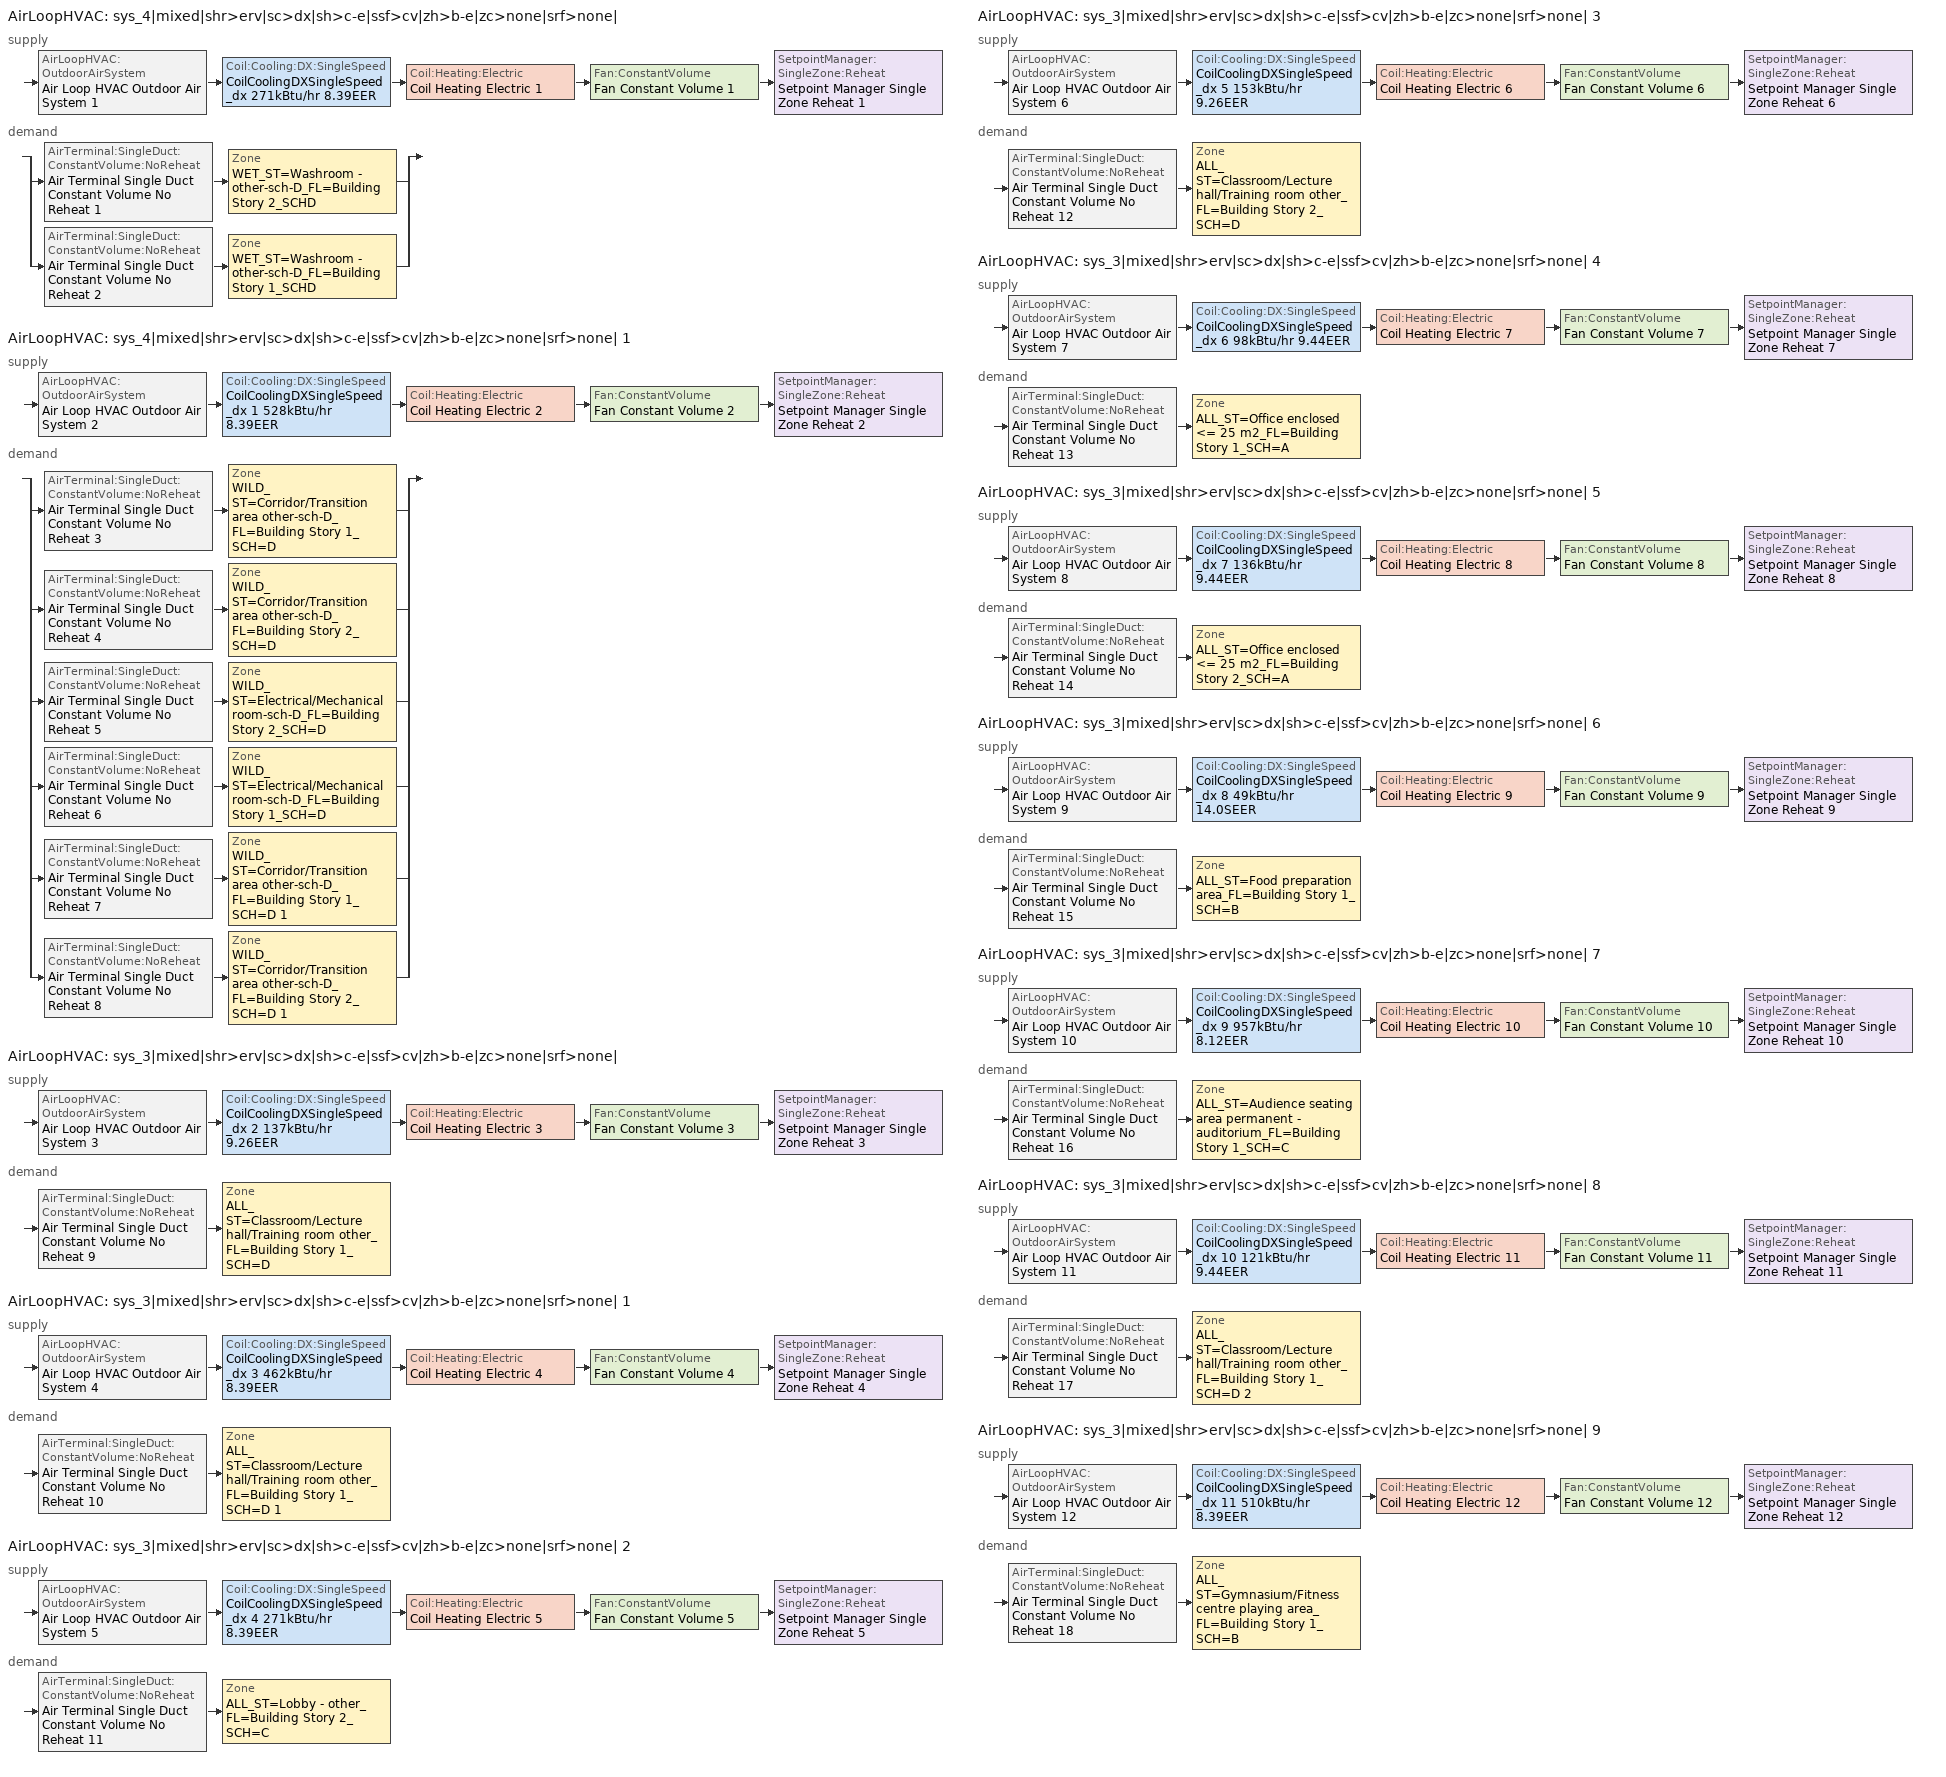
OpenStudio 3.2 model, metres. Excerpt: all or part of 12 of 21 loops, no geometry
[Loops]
AirLoopHVAC 'sys_4|mixed|shr>erv|sc>dx|sh>c-e|ssf>cv|zh>b-e|zc>none|srf>none|'
 supply: AirLoopHVAC:OutdoorAirSystem 'Air Loop HVAC Outdoor Air System 1' > Coil:Cooling:DX:SingleSpeed 'CoilCoolingDXSingleSpeed_dx 271kBtu/hr 8.39EER' > Coil:Heating:Electric 'Coil Heating Electric 1' > Fan:ConstantVolume 'Fan Constant Volume 1' > SetpointManager:SingleZone:Reheat 'Setpoint Manager Single Zone Reheat 1'
 demand: split
  | AirTerminal:SingleDuct:ConstantVolume:NoReheat 'Air Terminal Single Duct Constant Volume No Reheat 1' > Zone 'WET_ST=Washroom - other-sch-D_FL=Building Story 2_SCHD'
  | AirTerminal:SingleDuct:ConstantVolume:NoReheat 'Air Terminal Single Duct Constant Volume No Reheat 2' > Zone 'WET_ST=Washroom - other-sch-D_FL=Building Story 1_SCHD'
AirLoopHVAC 'sys_4|mixed|shr>erv|sc>dx|sh>c-e|ssf>cv|zh>b-e|zc>none|srf>none| 1'
 supply: AirLoopHVAC:OutdoorAirSystem 'Air Loop HVAC Outdoor Air System 2' > Coil:Cooling:DX:SingleSpeed 'CoilCoolingDXSingleSpeed_dx 1 528kBtu/hr 8.39EER' > Coil:Heating:Electric 'Coil Heating Electric 2' > Fan:ConstantVolume 'Fan Constant Volume 2' > SetpointManager:SingleZone:Reheat 'Setpoint Manager Single Zone Reheat 2'
 demand: split
  | AirTerminal:SingleDuct:ConstantVolume:NoReheat 'Air Terminal Single Duct Constant Volume No Reheat 3' > Zone 'WILD_ST=Corridor/Transition area other-sch-D_FL=Building Story 1_SCH=D'
  | AirTerminal:SingleDuct:ConstantVolume:NoReheat 'Air Terminal Single Duct Constant Volume No Reheat 4' > Zone 'WILD_ST=Corridor/Transition area other-sch-D_FL=Building Story 2_SCH=D'
  | AirTerminal:SingleDuct:ConstantVolume:NoReheat 'Air Terminal Single Duct Constant Volume No Reheat 5' > Zone 'WILD_ST=Electrical/Mechanical room-sch-D_FL=Building Story 2_SCH=D'
  | AirTerminal:SingleDuct:ConstantVolume:NoReheat 'Air Terminal Single Duct Constant Volume No Reheat 6' > Zone 'WILD_ST=Electrical/Mechanical room-sch-D_FL=Building Story 1_SCH=D'
  | AirTerminal:SingleDuct:ConstantVolume:NoReheat 'Air Terminal Single Duct Constant Volume No Reheat 7' > Zone 'WILD_ST=Corridor/Transition area other-sch-D_FL=Building Story 1_SCH=D 1'
  | AirTerminal:SingleDuct:ConstantVolume:NoReheat 'Air Terminal Single Duct Constant Volume No Reheat 8' > Zone 'WILD_ST=Corridor/Transition area other-sch-D_FL=Building Story 2_SCH=D 1'
AirLoopHVAC 'sys_3|mixed|shr>erv|sc>dx|sh>c-e|ssf>cv|zh>b-e|zc>none|srf>none|'
 supply: AirLoopHVAC:OutdoorAirSystem 'Air Loop HVAC Outdoor Air System 3' > Coil:Cooling:DX:SingleSpeed 'CoilCoolingDXSingleSpeed_dx 2 137kBtu/hr 9.26EER' > Coil:Heating:Electric 'Coil Heating Electric 3' > Fan:ConstantVolume 'Fan Constant Volume 3' > SetpointManager:SingleZone:Reheat 'Setpoint Manager Single Zone Reheat 3'
 demand: AirTerminal:SingleDuct:ConstantVolume:NoReheat 'Air Terminal Single Duct Constant Volume No Reheat 9' > Zone 'ALL_ST=Classroom/Lecture hall/Training room other_FL=Building Story 1_SCH=D'
AirLoopHVAC 'sys_3|mixed|shr>erv|sc>dx|sh>c-e|ssf>cv|zh>b-e|zc>none|srf>none| 1'
 supply: AirLoopHVAC:OutdoorAirSystem 'Air Loop HVAC Outdoor Air System 4' > Coil:Cooling:DX:SingleSpeed 'CoilCoolingDXSingleSpeed_dx 3 462kBtu/hr 8.39EER' > Coil:Heating:Electric 'Coil Heating Electric 4' > Fan:ConstantVolume 'Fan Constant Volume 4' > SetpointManager:SingleZone:Reheat 'Setpoint Manager Single Zone Reheat 4'
 demand: AirTerminal:SingleDuct:ConstantVolume:NoReheat 'Air Terminal Single Duct Constant Volume No Reheat 10' > Zone 'ALL_ST=Classroom/Lecture hall/Training room other_FL=Building Story 1_SCH=D 1'
AirLoopHVAC 'sys_3|mixed|shr>erv|sc>dx|sh>c-e|ssf>cv|zh>b-e|zc>none|srf>none| 2'
 supply: AirLoopHVAC:OutdoorAirSystem 'Air Loop HVAC Outdoor Air System 5' > Coil:Cooling:DX:SingleSpeed 'CoilCoolingDXSingleSpeed_dx 4 271kBtu/hr 8.39EER' > Coil:Heating:Electric 'Coil Heating Electric 5' > Fan:ConstantVolume 'Fan Constant Volume 5' > SetpointManager:SingleZone:Reheat 'Setpoint Manager Single Zone Reheat 5'
 demand: AirTerminal:SingleDuct:ConstantVolume:NoReheat 'Air Terminal Single Duct Constant Volume No Reheat 11' > Zone 'ALL_ST=Lobby - other_FL=Building Story 2_SCH=C'
AirLoopHVAC 'sys_3|mixed|shr>erv|sc>dx|sh>c-e|ssf>cv|zh>b-e|zc>none|srf>none| 3'
 supply: AirLoopHVAC:OutdoorAirSystem 'Air Loop HVAC Outdoor Air System 6' > Coil:Cooling:DX:SingleSpeed 'CoilCoolingDXSingleSpeed_dx 5 153kBtu/hr 9.26EER' > Coil:Heating:Electric 'Coil Heating Electric 6' > Fan:ConstantVolume 'Fan Constant Volume 6' > SetpointManager:SingleZone:Reheat 'Setpoint Manager Single Zone Reheat 6'
 demand: AirTerminal:SingleDuct:ConstantVolume:NoReheat 'Air Terminal Single Duct Constant Volume No Reheat 12' > Zone 'ALL_ST=Classroom/Lecture hall/Training room other_FL=Building Story 2_SCH=D'
AirLoopHVAC 'sys_3|mixed|shr>erv|sc>dx|sh>c-e|ssf>cv|zh>b-e|zc>none|srf>none| 4'
 supply: AirLoopHVAC:OutdoorAirSystem 'Air Loop HVAC Outdoor Air System 7' > Coil:Cooling:DX:SingleSpeed 'CoilCoolingDXSingleSpeed_dx 6 98kBtu/hr 9.44EER' > Coil:Heating:Electric 'Coil Heating Electric 7' > Fan:ConstantVolume 'Fan Constant Volume 7' > SetpointManager:SingleZone:Reheat 'Setpoint Manager Single Zone Reheat 7'
 demand: AirTerminal:SingleDuct:ConstantVolume:NoReheat 'Air Terminal Single Duct Constant Volume No Reheat 13' > Zone 'ALL_ST=Office enclosed <= 25 m2_FL=Building Story 1_SCH=A'
AirLoopHVAC 'sys_3|mixed|shr>erv|sc>dx|sh>c-e|ssf>cv|zh>b-e|zc>none|srf>none| 5'
 supply: AirLoopHVAC:OutdoorAirSystem 'Air Loop HVAC Outdoor Air System 8' > Coil:Cooling:DX:SingleSpeed 'CoilCoolingDXSingleSpeed_dx 7 136kBtu/hr 9.44EER' > Coil:Heating:Electric 'Coil Heating Electric 8' > Fan:ConstantVolume 'Fan Constant Volume 8' > SetpointManager:SingleZone:Reheat 'Setpoint Manager Single Zone Reheat 8'
 demand: AirTerminal:SingleDuct:ConstantVolume:NoReheat 'Air Terminal Single Duct Constant Volume No Reheat 14' > Zone 'ALL_ST=Office enclosed <= 25 m2_FL=Building Story 2_SCH=A'
AirLoopHVAC 'sys_3|mixed|shr>erv|sc>dx|sh>c-e|ssf>cv|zh>b-e|zc>none|srf>none| 6'
 supply: AirLoopHVAC:OutdoorAirSystem 'Air Loop HVAC Outdoor Air System 9' > Coil:Cooling:DX:SingleSpeed 'CoilCoolingDXSingleSpeed_dx 8 49kBtu/hr 14.0SEER' > Coil:Heating:Electric 'Coil Heating Electric 9' > Fan:ConstantVolume 'Fan Constant Volume 9' > SetpointManager:SingleZone:Reheat 'Setpoint Manager Single Zone Reheat 9'
 demand: AirTerminal:SingleDuct:ConstantVolume:NoReheat 'Air Terminal Single Duct Constant Volume No Reheat 15' > Zone 'ALL_ST=Food preparation area_FL=Building Story 1_SCH=B'
AirLoopHVAC 'sys_3|mixed|shr>erv|sc>dx|sh>c-e|ssf>cv|zh>b-e|zc>none|srf>none| 7'
 supply: AirLoopHVAC:OutdoorAirSystem 'Air Loop HVAC Outdoor Air System 10' > Coil:Cooling:DX:SingleSpeed 'CoilCoolingDXSingleSpeed_dx 9 957kBtu/hr 8.12EER' > Coil:Heating:Electric 'Coil Heating Electric 10' > Fan:ConstantVolume 'Fan Constant Volume 10' > SetpointManager:SingleZone:Reheat 'Setpoint Manager Single Zone Reheat 10'
 demand: AirTerminal:SingleDuct:ConstantVolume:NoReheat 'Air Terminal Single Duct Constant Volume No Reheat 16' > Zone 'ALL_ST=Audience seating area permanent - auditorium_FL=Building Story 1_SCH=C'
AirLoopHVAC 'sys_3|mixed|shr>erv|sc>dx|sh>c-e|ssf>cv|zh>b-e|zc>none|srf>none| 8'
 supply: AirLoopHVAC:OutdoorAirSystem 'Air Loop HVAC Outdoor Air System 11' > Coil:Cooling:DX:SingleSpeed 'CoilCoolingDXSingleSpeed_dx 10 121kBtu/hr 9.44EER' > Coil:Heating:Electric 'Coil Heating Electric 11' > Fan:ConstantVolume 'Fan Constant Volume 11' > SetpointManager:SingleZone:Reheat 'Setpoint Manager Single Zone Reheat 11'
 demand: AirTerminal:SingleDuct:ConstantVolume:NoReheat 'Air Terminal Single Duct Constant Volume No Reheat 17' > Zone 'ALL_ST=Classroom/Lecture hall/Training room other_FL=Building Story 1_SCH=D 2'
AirLoopHVAC 'sys_3|mixed|shr>erv|sc>dx|sh>c-e|ssf>cv|zh>b-e|zc>none|srf>none| 9'
 supply: AirLoopHVAC:OutdoorAirSystem 'Air Loop HVAC Outdoor Air System 12' > Coil:Cooling:DX:SingleSpeed 'CoilCoolingDXSingleSpeed_dx 11 510kBtu/hr 8.39EER' > Coil:Heating:Electric 'Coil Heating Electric 12' > Fan:ConstantVolume 'Fan Constant Volume 12' > SetpointManager:SingleZone:Reheat 'Setpoint Manager Single Zone Reheat 12'
 demand: AirTerminal:SingleDuct:ConstantVolume:NoReheat 'Air Terminal Single Duct Constant Volume No Reheat 18' > Zone 'ALL_ST=Gymnasium/Fitness centre playing area_FL=Building Story 1_SCH=B'
[Sizing:Zone] Zone Cooling Design Supply Air Temperature Input Method=TemperatureDifference; Zone Cooling Design Supply Air Temperature {C}=14; Zone Cooling Design Supply Air Temperature Difference {deltaC}=11; Zone Heating Design Supply Air Temperature Input Method=TemperatureDifference; Zone Heating Design Supply Air Temperature {C}=40; Zone Heating Design Supply Air Temperature Difference {deltaC}=21; Zone Cooling Design Supply Air Humidity Ratio {kg-H2O/kg-air}=0.0085; Zone Heating Design Supply Air Humidity Ratio {kg-H2O/kg-air}=0.008; Zone Heating Sizing Factor=1.3; Zone Cooling Sizing Factor=1.1; Cooling Design Air Flow Method=DesignDay; Heating Design Air Flow Method=DesignDay; Account for Dedicated Outdoor Air System=No; Dedicated Outdoor Air System Control Strategy=NeutralSupplyAir; Dedicated Outdoor Air Low Setpoint Temperature for Design {C}=autosize; Dedicated Outdoor Air High Setpoint Temperature for Design {C}=autosize
WET_ST=Washroom - other-sch-D_FL=Building Story 2_SCHD; WET_ST=Washroom - other-sch-D_FL=Building Story 1_SCHD; ALL_ST=Classroom/Lecture hall/Training room other_FL=Building Story 1_SCH=D; ALL_ST=Classroom/Lecture hall/Training room other_FL=Building Story 1_SCH=D 1; ALL_ST=Lobby - other_FL=Building Story 2_SCH=C; ALL_ST=Classroom/Lecture hall/Training room other_FL=Building Story 2_SCH=D; ALL_ST=Office enclosed <= 25 m2_FL=Building Story 1_SCH=A; ALL_ST=Office enclosed <= 25 m2_FL=Building Story 2_SCH=A; ALL_ST=Food preparation area_FL=Building Story 1_SCH=B; ALL_ST=Audience seating area permanent - auditorium_FL=Building Story 1_SCH=C; ALL_ST=Classroom/Lecture hall/Training room other_FL=Building Story 1_SCH=D 2; ALL_ST=Gymnasium/Fitness centre playing area_FL=Building Story 1_SCH=B; WILD_ST=Corridor/Transition area other-sch-D_FL=Building Story 1_SCH=D; WILD_ST=Corridor/Transition area other-sch-D_FL=Building Story 2_SCH=D; WILD_ST=Electrical/Mechanical room-sch-D_FL=Building Story 2_SCH=D; WILD_ST=Electrical/Mechanical room-sch-D_FL=Building Story 1_SCH=D; WILD_ST=Corridor/Transition area other-sch-D_FL=Building Story 1_SCH=D 1; WILD_ST=Corridor/Transition area other-sch-D_FL=Building Story 2_SCH=D 1
[Zone equipment]
WET_ST=Washroom - other-sch-D_FL=Building Story 2_SCHD: Air Terminal Single Duct Constant Volume No Reheat 1, Zone HVAC Baseboard Convective Electric 1
WET_ST=Washroom - other-sch-D_FL=Building Story 1_SCHD: Air Terminal Single Duct Constant Volume No Reheat 2, Zone HVAC Baseboard Convective Electric 2
ALL_ST=Classroom/Lecture hall/Training room other_FL=Building Story 1_SCH=D: Air Terminal Single Duct Constant Volume No Reheat 9, Zone HVAC Baseboard Convective Electric 9
ALL_ST=Classroom/Lecture hall/Training room other_FL=Building Story 1_SCH=D 1: Air Terminal Single Duct Constant Volume No Reheat 10, Zone HVAC Baseboard Convective Electric 10
ALL_ST=Lobby - other_FL=Building Story 2_SCH=C: Air Terminal Single Duct Constant Volume No Reheat 11, Zone HVAC Baseboard Convective Electric 11
ALL_ST=Classroom/Lecture hall/Training room other_FL=Building Story 2_SCH=D: Air Terminal Single Duct Constant Volume No Reheat 12, Zone HVAC Baseboard Convective Electric 12
ALL_ST=Office enclosed <= 25 m2_FL=Building Story 1_SCH=A: Air Terminal Single Duct Constant Volume No Reheat 13, Zone HVAC Baseboard Convective Electric 13
ALL_ST=Office enclosed <= 25 m2_FL=Building Story 2_SCH=A: Air Terminal Single Duct Constant Volume No Reheat 14, Zone HVAC Baseboard Convective Electric 14
ALL_ST=Food preparation area_FL=Building Story 1_SCH=B: Air Terminal Single Duct Constant Volume No Reheat 15, Zone HVAC Baseboard Convective Electric 15
ALL_ST=Audience seating area permanent - auditorium_FL=Building Story 1_SCH=C: Air Terminal Single Duct Constant Volume No Reheat 16, Zone HVAC Baseboard Convective Electric 16
ALL_ST=Classroom/Lecture hall/Training room other_FL=Building Story 1_SCH=D 2: Air Terminal Single Duct Constant Volume No Reheat 17, Zone HVAC Baseboard Convective Electric 17
ALL_ST=Gymnasium/Fitness centre playing area_FL=Building Story 1_SCH=B: Air Terminal Single Duct Constant Volume No Reheat 18, Zone HVAC Baseboard Convective Electric 18
WILD_ST=Corridor/Transition area other-sch-D_FL=Building Story 1_SCH=D: Air Terminal Single Duct Constant Volume No Reheat 3, Zone HVAC Baseboard Convective Electric 3
WILD_ST=Corridor/Transition area other-sch-D_FL=Building Story 2_SCH=D: Air Terminal Single Duct Constant Volume No Reheat 4, Zone HVAC Baseboard Convective Electric 4
WILD_ST=Electrical/Mechanical room-sch-D_FL=Building Story 2_SCH=D: Air Terminal Single Duct Constant Volume No Reheat 5, Zone HVAC Baseboard Convective Electric 5
WILD_ST=Electrical/Mechanical room-sch-D_FL=Building Story 1_SCH=D: Air Terminal Single Duct Constant Volume No Reheat 6, Zone HVAC Baseboard Convective Electric 6
WILD_ST=Corridor/Transition area other-sch-D_FL=Building Story 1_SCH=D 1: Air Terminal Single Duct Constant Volume No Reheat 7, Zone HVAC Baseboard Convective Electric 7
WILD_ST=Corridor/Transition area other-sch-D_FL=Building Story 2_SCH=D 1: Air Terminal Single Duct Constant Volume No Reheat 8, Zone HVAC Baseboard Convective Electric 8
[AirLoopHVAC] Design Supply Air Flow Rate {m3/s}=autosize; Design Return Air Flow Fraction of Supply Air Flow=1
Name | Availability Schedule
sys_4|mixed|shr>erv|sc>dx|sh>c-e|ssf>cv|zh>b-e|zc>none|srf>none| | sys_4|mixed|shr>none|sc>dx|sh>c-e|ssf>cv|zh>b-e|zc>none|srf>none| Occ Sch
sys_4|mixed|shr>erv|sc>dx|sh>c-e|ssf>cv|zh>b-e|zc>none|srf>none| 1 | sys_4|mixed|shr>none|sc>dx|sh>c-e|ssf>cv|zh>b-e|zc>none|srf>none| 1 Occ Sch
sys_3|mixed|shr>erv|sc>dx|sh>c-e|ssf>cv|zh>b-e|zc>none|srf>none| | sys_3|mixed|shr>none|sc>dx|sh>c-e|ssf>cv|zh>b-e|zc>none|srf>none| Occ Sch
sys_3|mixed|shr>erv|sc>dx|sh>c-e|ssf>cv|zh>b-e|zc>none|srf>none| 1 | sys_3|mixed|shr>none|sc>dx|sh>c-e|ssf>cv|zh>b-e|zc>none|srf>none| 1 Occ Sch
sys_3|mixed|shr>erv|sc>dx|sh>c-e|ssf>cv|zh>b-e|zc>none|srf>none| 2 | sys_3|mixed|shr>none|sc>dx|sh>c-e|ssf>cv|zh>b-e|zc>none|srf>none| 2 Occ Sch
sys_3|mixed|shr>erv|sc>dx|sh>c-e|ssf>cv|zh>b-e|zc>none|srf>none| 3 | sys_3|mixed|shr>none|sc>dx|sh>c-e|ssf>cv|zh>b-e|zc>none|srf>none| 3 Occ Sch
sys_3|mixed|shr>erv|sc>dx|sh>c-e|ssf>cv|zh>b-e|zc>none|srf>none| 4 | sys_3|mixed|shr>none|sc>dx|sh>c-e|ssf>cv|zh>b-e|zc>none|srf>none| 4 Occ Sch
sys_3|mixed|shr>erv|sc>dx|sh>c-e|ssf>cv|zh>b-e|zc>none|srf>none| 5 | sys_3|mixed|shr>none|sc>dx|sh>c-e|ssf>cv|zh>b-e|zc>none|srf>none| 5 Occ Sch
sys_3|mixed|shr>erv|sc>dx|sh>c-e|ssf>cv|zh>b-e|zc>none|srf>none| 6 | sys_3|mixed|shr>none|sc>dx|sh>c-e|ssf>cv|zh>b-e|zc>none|srf>none| 6 Occ Sch
sys_3|mixed|shr>erv|sc>dx|sh>c-e|ssf>cv|zh>b-e|zc>none|srf>none| 7 | sys_3|mixed|shr>none|sc>dx|sh>c-e|ssf>cv|zh>b-e|zc>none|srf>none| 7 Occ Sch
sys_3|mixed|shr>erv|sc>dx|sh>c-e|ssf>cv|zh>b-e|zc>none|srf>none| 8 | sys_3|mixed|shr>none|sc>dx|sh>c-e|ssf>cv|zh>b-e|zc>none|srf>none| 8 Occ Sch
sys_3|mixed|shr>erv|sc>dx|sh>c-e|ssf>cv|zh>b-e|zc>none|srf>none| 9 | sys_3|mixed|shr>none|sc>dx|sh>c-e|ssf>cv|zh>b-e|zc>none|srf>none| 9 Occ Sch
[Sizing:System] Type of Load to Size On=Sensible; Design Outdoor Air Flow Rate {m3/s}=Autosize; Central Heating Maximum System Air Flow Ratio=1; Preheat Design Temperature {C}=7; Preheat Design Humidity Ratio {kg-H2O/kg-Air}=0.008; Precool Design Temperature {C}=13; Precool Design Humidity Ratio {kg-H2O/kg-Air}=0.008; Central Cooling Design Supply Air Temperature {C}=13; Central Heating Design Supply Air Temperature {C}=43; Sizing Option=NonCoincident; 100% Outdoor Air in Cooling=No; 100% Outdoor Air in Heating=No; Central Cooling Design Supply Air Humidity Ratio {kg-H2O/kg-Air}=0.0085; Central Heating Design Supply Air Humidity Ratio {kg-H2O/kg-Air}=0.008; Cooling Design Air Flow Method=DesignDay; Cooling Design Air Flow Rate {m3/s}=0; Heating Design Air Flow Method=DesignDay; Heating Design Air Flow Rate {m3/s}=0; System Outdoor Air Method=ZoneSum; Zone Maximum Outdoor Air Fraction=1; Cooling Supply Air Flow Rate Per Floor Area {m3/s-m2}=0.00996765; Cooling Fraction of Autosized Cooling Supply Air Flow Rate=1; Cooling Supply Air Flow Rate Per Unit Cooling Capacity {m3/s-W}=3.94755e-05; Heating Supply Air Flow Rate Per Floor Area {m3/s-m2}=0.00996765; Heating Fraction of Autosized Heating Supply Air Flow Rate=1; Heating Fraction of Autosized Cooling Supply Air Flow Rate=1; Heating Supply Air Flow Rate Per Unit Heating Capacity {m3/s-W}=3.15882e-05; Cooling Design Capacity Method=CoolingDesignCapacity; Cooling Design Capacity {W}=autosize; Cooling Design Capacity Per Floor Area {W/m2}=234.7; Fraction of Autosized Cooling Design Capacity=1; Heating Design Capacity Method=HeatingDesignCapacity; Heating Design Capacity {W}=autosize; Heating Design Capacity Per Floor Area {W/m2}=157; Fraction of Autosized Heating Design Capacity=1; Central Cooling Capacity Control Method=OnOff
sys_4|mixed|shr>erv|sc>dx|sh>c-e|ssf>cv|zh>b-e|zc>none|srf>none|; sys_4|mixed|shr>erv|sc>dx|sh>c-e|ssf>cv|zh>b-e|zc>none|srf>none| 1; sys_3|mixed|shr>erv|sc>dx|sh>c-e|ssf>cv|zh>b-e|zc>none|srf>none|; sys_3|mixed|shr>erv|sc>dx|sh>c-e|ssf>cv|zh>b-e|zc>none|srf>none| 1; sys_3|mixed|shr>erv|sc>dx|sh>c-e|ssf>cv|zh>b-e|zc>none|srf>none| 2; sys_3|mixed|shr>erv|sc>dx|sh>c-e|ssf>cv|zh>b-e|zc>none|srf>none| 3; sys_3|mixed|shr>erv|sc>dx|sh>c-e|ssf>cv|zh>b-e|zc>none|srf>none| 4; sys_3|mixed|shr>erv|sc>dx|sh>c-e|ssf>cv|zh>b-e|zc>none|srf>none| 5; sys_3|mixed|shr>erv|sc>dx|sh>c-e|ssf>cv|zh>b-e|zc>none|srf>none| 6; sys_3|mixed|shr>erv|sc>dx|sh>c-e|ssf>cv|zh>b-e|zc>none|srf>none| 7; sys_3|mixed|shr>erv|sc>dx|sh>c-e|ssf>cv|zh>b-e|zc>none|srf>none| 8; sys_3|mixed|shr>erv|sc>dx|sh>c-e|ssf>cv|zh>b-e|zc>none|srf>none| 9
[Fan:ConstantVolume] Availability Schedule=Always On Discrete; Fan Total Efficiency=0.39975; Pressure Rise {Pa}=640; Maximum Flow Rate {m3/s}=AutoSize; Motor Efficiency=0.615
Fan Constant Volume 1; Fan Constant Volume 2; Fan Constant Volume 3; Fan Constant Volume 4; Fan Constant Volume 5; Fan Constant Volume 6; Fan Constant Volume 7; Fan Constant Volume 8; Fan Constant Volume 9; Fan Constant Volume 10; Fan Constant Volume 11; Fan Constant Volume 12
[Coil:Heating:Electric] Availability Schedule=Always On Discrete
Coil Heating Electric 1; Coil Heating Electric 2; Coil Heating Electric 3; Coil Heating Electric 4; Coil Heating Electric 5; Coil Heating Electric 6; Coil Heating Electric 7; Coil Heating Electric 8; Coil Heating Electric 9; Coil Heating Electric 10; Coil Heating Electric 11; Coil Heating Electric 12
[Coil:Cooling:DX:SingleSpeed] Availability Schedule=Always On Discrete; Rated Total Cooling Capacity {W}=autosize; Rated Sensible Heat Ratio=autosize; Rated Air Flow Rate {m3/s}=autosize; Rated Evaporator Fan Power Per Volume Flow Rate {W/(m3/s)}=773.3; Total Cooling Capacity Function of Temperature Curve=DXCOOL-NECB2011-REF-CAPFT; Total Cooling Capacity Function of Flow Fraction Curve=DXCOOL-NECB2011-REF-CAPFFLOW; Energy Input Ratio Function of Temperature Curve=DXCOOL-NECB2011-REF-COOLEIRFT; Energy Input Ratio Function of Flow Fraction Curve=DXCOOL-NECB2011-REF-COOLEIRFFLOW; Part Load Fraction Correlation Curve=DXCOOL-NECB2011-REF-COOLPLFFPLR; Minimum Outdoor Dry-Bulb Temperature for Compressor Operation {C}=-25; Condenser Type=AirCooled; Evaporative Condenser Effectiveness=0; Evaporative Condenser Air Flow Rate {m3/s}=Autosize; Evaporative Condenser Pump Rated Power Consumption {W}=Autosize; Crankcase Heater Capacity {W}=0; Maximum Outdoor Dry-Bulb Temperature for Crankcase Heater Operation {C}=0; Basin Heater Capacity {W/K}=0; Basin Heater Setpoint Temperature {C}=10
Name | Rated COP {W/W}
CoilCoolingDXSingleSpeed_dx 271kBtu/hr 8.39EER; CoilCoolingDXSingleSpeed_dx 1 528kBtu/hr 8.39EER; CoilCoolingDXSingleSpeed_dx 3 462kBtu/hr 8.39EER; CoilCoolingDXSingleSpeed_dx 4 271kBtu/hr 8.39EER; CoilCoolingDXSingleSpeed_dx 11 510kBtu/hr 8.39EER | 2.92983
CoilCoolingDXSingleSpeed_dx 2 137kBtu/hr 9.26EER; CoilCoolingDXSingleSpeed_dx 5 153kBtu/hr 9.26EER | 3.21949
CoilCoolingDXSingleSpeed_dx 6 98kBtu/hr 9.44EER; CoilCoolingDXSingleSpeed_dx 7 136kBtu/hr 9.44EER; CoilCoolingDXSingleSpeed_dx 10 121kBtu/hr 9.44EER | 3.27943
CoilCoolingDXSingleSpeed_dx 8 49kBtu/hr 14.0SEER | 4.11713
CoilCoolingDXSingleSpeed_dx 9 957kBtu/hr 8.12EER | 2.83993
[Controller:OutdoorAir] Minimum Outdoor Air Flow Rate {m3/s}=autosize; Maximum Outdoor Air Flow Rate {m3/s}=Autosize; Economizer Control Action Type=ModulateFlow; Lockout Type=NoLockout; Minimum Limit Type=FixedMinimum; High Humidity Control=No; Heat Recovery Bypass Control Type=BypassWhenOAFlowGreaterThanMinimum
Name | Economizer Control Type | Minimum Outdoor Air Schedule | Controller Mechanical Ventilation | Economizer Maximum Limit Dry-Bulb Temperature {C} | Economizer Maximum Limit Enthalpy {J/kg} | Economizer Minimum Limit Dry-Bulb Temperature {C}
Controller Outdoor Air 1 | DifferentialEnthalpy | sys_4|mixed|shr>none|sc>dx|sh>c-e|ssf>cv|zh>b-e|zc>none|srf>none| Occ Sch | Controller Mechanical Ventilation 1
Controller Outdoor Air 2 | DifferentialEnthalpy | sys_4|mixed|shr>none|sc>dx|sh>c-e|ssf>cv|zh>b-e|zc>none|srf>none| 1 Occ Sch | Controller Mechanical Ventilation 2
Controller Outdoor Air 3 | DifferentialEnthalpy | sys_3|mixed|shr>none|sc>dx|sh>c-e|ssf>cv|zh>b-e|zc>none|srf>none| Occ Sch | Controller Mechanical Ventilation 3
Controller Outdoor Air 4 | DifferentialEnthalpy | sys_3|mixed|shr>none|sc>dx|sh>c-e|ssf>cv|zh>b-e|zc>none|srf>none| 1 Occ Sch | Controller Mechanical Ventilation 4
Controller Outdoor Air 5 | DifferentialEnthalpy | sys_3|mixed|shr>none|sc>dx|sh>c-e|ssf>cv|zh>b-e|zc>none|srf>none| 2 Occ Sch | Controller Mechanical Ventilation 5
Controller Outdoor Air 6 | DifferentialEnthalpy | sys_3|mixed|shr>none|sc>dx|sh>c-e|ssf>cv|zh>b-e|zc>none|srf>none| 3 Occ Sch | Controller Mechanical Ventilation 6
Controller Outdoor Air 7 | DifferentialEnthalpy | sys_3|mixed|shr>none|sc>dx|sh>c-e|ssf>cv|zh>b-e|zc>none|srf>none| 4 Occ Sch | Controller Mechanical Ventilation 7
Controller Outdoor Air 8 | DifferentialEnthalpy | sys_3|mixed|shr>none|sc>dx|sh>c-e|ssf>cv|zh>b-e|zc>none|srf>none| 5 Occ Sch | Controller Mechanical Ventilation 8
Controller Outdoor Air 9 | NoEconomizer | sys_3|mixed|shr>none|sc>dx|sh>c-e|ssf>cv|zh>b-e|zc>none|srf>none| 6 Occ Sch | Controller Mechanical Ventilation 9 | 28 | 64000 | -100
Controller Outdoor Air 10 | DifferentialEnthalpy | sys_3|mixed|shr>none|sc>dx|sh>c-e|ssf>cv|zh>b-e|zc>none|srf>none| 7 Occ Sch | Controller Mechanical Ventilation 10
Controller Outdoor Air 11 | DifferentialEnthalpy | sys_3|mixed|shr>none|sc>dx|sh>c-e|ssf>cv|zh>b-e|zc>none|srf>none| 8 Occ Sch | Controller Mechanical Ventilation 11
Controller Outdoor Air 12 | DifferentialEnthalpy | sys_3|mixed|shr>none|sc>dx|sh>c-e|ssf>cv|zh>b-e|zc>none|srf>none| 9 Occ Sch | Controller Mechanical Ventilation 12
[Controller:MechanicalVentilation] Availability Schedule=Always On Discrete; System Outdoor Air Method=ZoneSum
Controller Mechanical Ventilation 1; Controller Mechanical Ventilation 2; Controller Mechanical Ventilation 3; Controller Mechanical Ventilation 4; Controller Mechanical Ventilation 5; Controller Mechanical Ventilation 6; Controller Mechanical Ventilation 7; Controller Mechanical Ventilation 8; Controller Mechanical Ventilation 9; Controller Mechanical Ventilation 10; Controller Mechanical Ventilation 11; Controller Mechanical Ventilation 12
[AirLoopHVAC:OutdoorAirSystem]
Name | Controller
Air Loop HVAC Outdoor Air System 1 | Controller Outdoor Air 1
Air Loop HVAC Outdoor Air System 2 | Controller Outdoor Air 2
Air Loop HVAC Outdoor Air System 3 | Controller Outdoor Air 3
Air Loop HVAC Outdoor Air System 4 | Controller Outdoor Air 4
Air Loop HVAC Outdoor Air System 5 | Controller Outdoor Air 5
Air Loop HVAC Outdoor Air System 6 | Controller Outdoor Air 6
Air Loop HVAC Outdoor Air System 7 | Controller Outdoor Air 7
Air Loop HVAC Outdoor Air System 8 | Controller Outdoor Air 8
Air Loop HVAC Outdoor Air System 9 | Controller Outdoor Air 9
Air Loop HVAC Outdoor Air System 10 | Controller Outdoor Air 10
Air Loop HVAC Outdoor Air System 11 | Controller Outdoor Air 11
Air Loop HVAC Outdoor Air System 12 | Controller Outdoor Air 12
[SetpointManager:SingleZone:Reheat] Minimum Supply Air Temperature {C}=13; Maximum Supply Air Temperature {C}=43
Name | Control Zone
Setpoint Manager Single Zone Reheat 1 | WET_ST=Washroom - other-sch-D_FL=Building Story 2_SCHD
Setpoint Manager Single Zone Reheat 2 | WILD_ST=Corridor/Transition area other-sch-D_FL=Building Story 1_SCH=D
Setpoint Manager Single Zone Reheat 3 | ALL_ST=Classroom/Lecture hall/Training room other_FL=Building Story 1_SCH=D
Setpoint Manager Single Zone Reheat 4 | ALL_ST=Classroom/Lecture hall/Training room other_FL=Building Story 1_SCH=D 1
Setpoint Manager Single Zone Reheat 5 | ALL_ST=Lobby - other_FL=Building Story 2_SCH=C
Setpoint Manager Single Zone Reheat 6 | ALL_ST=Classroom/Lecture hall/Training room other_FL=Building Story 2_SCH=D
Setpoint Manager Single Zone Reheat 7 | ALL_ST=Office enclosed <= 25 m2_FL=Building Story 1_SCH=A
Setpoint Manager Single Zone Reheat 8 | ALL_ST=Office enclosed <= 25 m2_FL=Building Story 2_SCH=A
Setpoint Manager Single Zone Reheat 9 | ALL_ST=Food preparation area_FL=Building Story 1_SCH=B
Setpoint Manager Single Zone Reheat 10 | ALL_ST=Audience seating area permanent - auditorium_FL=Building Story 1_SCH=C
Setpoint Manager Single Zone Reheat 11 | ALL_ST=Classroom/Lecture hall/Training room other_FL=Building Story 1_SCH=D 2
Setpoint Manager Single Zone Reheat 12 | ALL_ST=Gymnasium/Fitness centre playing area_FL=Building Story 1_SCH=B
[AirTerminal:SingleDuct:ConstantVolume:NoReheat] Availability Schedule=Always On Discrete; Maximum Air Flow Rate {m3/s}=AutoSize
Air Terminal Single Duct Constant Volume No Reheat 1; Air Terminal Single Duct Constant Volume No Reheat 2; Air Terminal Single Duct Constant Volume No Reheat 3; Air Terminal Single Duct Constant Volume No Reheat 4; Air Terminal Single Duct Constant Volume No Reheat 5; Air Terminal Single Duct Constant Volume No Reheat 6; Air Terminal Single Duct Constant Volume No Reheat 7; Air Terminal Single Duct Constant Volume No Reheat 8; Air Terminal Single Duct Constant Volume No Reheat 9; Air Terminal Single Duct Constant Volume No Reheat 10; Air Terminal Single Duct Constant Volume No Reheat 11; Air Terminal Single Duct Constant Volume No Reheat 12; Air Terminal Single Duct Constant Volume No Reheat 13; Air Terminal Single Duct Constant Volume No Reheat 14; Air Terminal Single Duct Constant Volume No Reheat 15; Air Terminal Single Duct Constant Volume No Reheat 16; Air Terminal Single Duct Constant Volume No Reheat 17; Air Terminal Single Duct Constant Volume No Reheat 18
[ZoneHVAC:Baseboard:Convective:Electric] Availability Schedule=Always On Discrete; Nominal Capacity {W}=autosize; Efficiency=1
Zone HVAC Baseboard Convective Electric 1; Zone HVAC Baseboard Convective Electric 2; Zone HVAC Baseboard Convective Electric 3; Zone HVAC Baseboard Convective Electric 4; Zone HVAC Baseboard Convective Electric 5; Zone HVAC Baseboard Convective Electric 6; Zone HVAC Baseboard Convective Electric 7; Zone HVAC Baseboard Convective Electric 8; Zone HVAC Baseboard Convective Electric 9; Zone HVAC Baseboard Convective Electric 10; Zone HVAC Baseboard Convective Electric 11; Zone HVAC Baseboard Convective Electric 12; Zone HVAC Baseboard Convective Electric 13; Zone HVAC Baseboard Convective Electric 14; Zone HVAC Baseboard Convective Electric 15; Zone HVAC Baseboard Convective Electric 16; Zone HVAC Baseboard Convective Electric 17; Zone HVAC Baseboard Convective Electric 18
[HeatExchanger:AirToAir:SensibleAndLatent]
sys_3|mixed|shr>none|sc>dx|sh>c-e|ssf>cv|zh>b-e|zc>none|srf>none| 7 ERV: Availability Schedule=Always On Discrete; Nominal Supply Air Flow Rate {m3/s}=autosize; Sensible Effectiveness at 100% Heating Air Flow=0.5; Latent Effectiveness at 100% Heating Air Flow=0.5; Sensible Effectiveness at 75% Heating Air Flow=0.5; Latent Effectiveness at 75% Heating Air Flow=0.5; Sensible Effectiveness at 100% Cooling Air Flow=0.5; Latent Effectiveness at 100% Cooling Air Flow=0.5; Sensible Effectiveness at 75% Cooling Air Flow=0.5; Latent Effectiveness at 75% Cooling Air Flow=0.5; Nominal Electric Power {W}=8152.61; Supply Air Outlet Temperature Control=Yes; Heat Exchanger Type=Rotary; Frost Control Type=ExhaustOnly; Threshold Temperature {C}=-23.3; Initial Defrost Time Fraction=0.167; Rate of Defrost Time Fraction Increase {1/K}=1.44; Economizer Lockout=Yes
[Schedule:Ruleset]
Name | Default Day Schedule | Summer Design Day Schedule | Winter Design Day Schedule
sys_3|mixed|shr>none|sc>dx|sh>c-e|ssf>cv|zh>b-e|zc>none|srf>none| Occ Sch | sys_3|mixed|shr>none|sc>dx|sh>c-e|ssf>cv|zh>b-e|zc>none|srf>none| Occ Sch Default | sys_3|mixed|shr>none|sc>dx|sh>c-e|ssf>cv|zh>b-e|zc>none|srf>none| Occ Sch Summer Design Day | sys_3|mixed|shr>none|sc>dx|sh>c-e|ssf>cv|zh>b-e|zc>none|srf>none| Occ Sch Winter Design Day
sys_3|mixed|shr>none|sc>dx|sh>c-e|ssf>cv|zh>b-e|zc>none|srf>none| 1 Occ Sch | sys_3|mixed|shr>none|sc>dx|sh>c-e|ssf>cv|zh>b-e|zc>none|srf>none| 1 Occ Sch Default | sys_3|mixed|shr>none|sc>dx|sh>c-e|ssf>cv|zh>b-e|zc>none|srf>none| 1 Occ Sch Summer Design Day | sys_3|mixed|shr>none|sc>dx|sh>c-e|ssf>cv|zh>b-e|zc>none|srf>none| 1 Occ Sch Winter Design Day
sys_3|mixed|shr>none|sc>dx|sh>c-e|ssf>cv|zh>b-e|zc>none|srf>none| 2 Occ Sch | sys_3|mixed|shr>none|sc>dx|sh>c-e|ssf>cv|zh>b-e|zc>none|srf>none| 2 Occ Sch Default | sys_3|mixed|shr>none|sc>dx|sh>c-e|ssf>cv|zh>b-e|zc>none|srf>none| 2 Occ Sch Summer Design Day | sys_3|mixed|shr>none|sc>dx|sh>c-e|ssf>cv|zh>b-e|zc>none|srf>none| 2 Occ Sch Winter Design Day
sys_3|mixed|shr>none|sc>dx|sh>c-e|ssf>cv|zh>b-e|zc>none|srf>none| 3 Occ Sch | sys_3|mixed|shr>none|sc>dx|sh>c-e|ssf>cv|zh>b-e|zc>none|srf>none| 3 Occ Sch Default | sys_3|mixed|shr>none|sc>dx|sh>c-e|ssf>cv|zh>b-e|zc>none|srf>none| 3 Occ Sch Summer Design Day | sys_3|mixed|shr>none|sc>dx|sh>c-e|ssf>cv|zh>b-e|zc>none|srf>none| 3 Occ Sch Winter Design Day
sys_3|mixed|shr>none|sc>dx|sh>c-e|ssf>cv|zh>b-e|zc>none|srf>none| 4 Occ Sch | sys_3|mixed|shr>none|sc>dx|sh>c-e|ssf>cv|zh>b-e|zc>none|srf>none| 4 Occ Sch Default | sys_3|mixed|shr>none|sc>dx|sh>c-e|ssf>cv|zh>b-e|zc>none|srf>none| 4 Occ Sch Summer Design Day | sys_3|mixed|shr>none|sc>dx|sh>c-e|ssf>cv|zh>b-e|zc>none|srf>none| 4 Occ Sch Winter Design Day
sys_3|mixed|shr>none|sc>dx|sh>c-e|ssf>cv|zh>b-e|zc>none|srf>none| 5 Occ Sch | sys_3|mixed|shr>none|sc>dx|sh>c-e|ssf>cv|zh>b-e|zc>none|srf>none| 5 Occ Sch Default | sys_3|mixed|shr>none|sc>dx|sh>c-e|ssf>cv|zh>b-e|zc>none|srf>none| 5 Occ Sch Summer Design Day | sys_3|mixed|shr>none|sc>dx|sh>c-e|ssf>cv|zh>b-e|zc>none|srf>none| 5 Occ Sch Winter Design Day
sys_3|mixed|shr>none|sc>dx|sh>c-e|ssf>cv|zh>b-e|zc>none|srf>none| 6 Occ Sch | sys_3|mixed|shr>none|sc>dx|sh>c-e|ssf>cv|zh>b-e|zc>none|srf>none| 6 Occ Sch Default | sys_3|mixed|shr>none|sc>dx|sh>c-e|ssf>cv|zh>b-e|zc>none|srf>none| 6 Occ Sch Summer Design Day | sys_3|mixed|shr>none|sc>dx|sh>c-e|ssf>cv|zh>b-e|zc>none|srf>none| 6 Occ Sch Winter Design Day
sys_3|mixed|shr>none|sc>dx|sh>c-e|ssf>cv|zh>b-e|zc>none|srf>none| 7 Occ Sch | sys_3|mixed|shr>none|sc>dx|sh>c-e|ssf>cv|zh>b-e|zc>none|srf>none| 7 Occ Sch Default | sys_3|mixed|shr>none|sc>dx|sh>c-e|ssf>cv|zh>b-e|zc>none|srf>none| 7 Occ Sch Summer Design Day | sys_3|mixed|shr>none|sc>dx|sh>c-e|ssf>cv|zh>b-e|zc>none|srf>none| 7 Occ Sch Winter Design Day
sys_3|mixed|shr>none|sc>dx|sh>c-e|ssf>cv|zh>b-e|zc>none|srf>none| 8 Occ Sch | sys_3|mixed|shr>none|sc>dx|sh>c-e|ssf>cv|zh>b-e|zc>none|srf>none| 8 Occ Sch Default | sys_3|mixed|shr>none|sc>dx|sh>c-e|ssf>cv|zh>b-e|zc>none|srf>none| 8 Occ Sch Summer Design Day | sys_3|mixed|shr>none|sc>dx|sh>c-e|ssf>cv|zh>b-e|zc>none|srf>none| 8 Occ Sch Winter Design Day
sys_3|mixed|shr>none|sc>dx|sh>c-e|ssf>cv|zh>b-e|zc>none|srf>none| 9 Occ Sch | sys_3|mixed|shr>none|sc>dx|sh>c-e|ssf>cv|zh>b-e|zc>none|srf>none| 9 Occ Sch Default | sys_3|mixed|shr>none|sc>dx|sh>c-e|ssf>cv|zh>b-e|zc>none|srf>none| 9 Occ Sch Summer Design Day | sys_3|mixed|shr>none|sc>dx|sh>c-e|ssf>cv|zh>b-e|zc>none|srf>none| 9 Occ Sch Winter Design Day
sys_4|mixed|shr>none|sc>dx|sh>c-e|ssf>cv|zh>b-e|zc>none|srf>none| Occ Sch | sys_4|mixed|shr>none|sc>dx|sh>c-e|ssf>cv|zh>b-e|zc>none|srf>none| Occ Sch Default | sys_4|mixed|shr>none|sc>dx|sh>c-e|ssf>cv|zh>b-e|zc>none|srf>none| Occ Sch Summer Design Day | sys_4|mixed|shr>none|sc>dx|sh>c-e|ssf>cv|zh>b-e|zc>none|srf>none| Occ Sch Winter Design Day
sys_4|mixed|shr>none|sc>dx|sh>c-e|ssf>cv|zh>b-e|zc>none|srf>none| 1 Occ Sch | sys_4|mixed|shr>none|sc>dx|sh>c-e|ssf>cv|zh>b-e|zc>none|srf>none| 1 Occ Sch Default | sys_4|mixed|shr>none|sc>dx|sh>c-e|ssf>cv|zh>b-e|zc>none|srf>none| 1 Occ Sch Summer Design Day | sys_4|mixed|shr>none|sc>dx|sh>c-e|ssf>cv|zh>b-e|zc>none|srf>none| 1 Occ Sch Winter Design Day
[Schedule:Day]
sys_3|mixed|shr>none|sc>dx|sh>c-e|ssf>cv|zh>b-e|zc>none|srf>none| Occ Sch Default; sys_3|mixed|shr>none|sc>dx|sh>c-e|ssf>cv|zh>b-e|zc>none|srf>none| 1 Occ Sch Default; sys_3|mixed|shr>none|sc>dx|sh>c-e|ssf>cv|zh>b-e|zc>none|srf>none| 3 Occ Sch Default; sys_3|mixed|shr>none|sc>dx|sh>c-e|ssf>cv|zh>b-e|zc>none|srf>none| 8 Occ Sch Default; sys_4|mixed|shr>none|sc>dx|sh>c-e|ssf>cv|zh>b-e|zc>none|srf>none| Occ Sch Default; sys_4|mixed|shr>none|sc>dx|sh>c-e|ssf>cv|zh>b-e|zc>none|srf>none| 1 Occ Sch Default: 9, 0, 0, 18, 0, 1, 19, 0, 0, 22, 0, 1, 24, 0, 0
sys_3|mixed|shr>none|sc>dx|sh>c-e|ssf>cv|zh>b-e|zc>none|srf>none| Occ Sch Winter Design Day; sys_3|mixed|shr>none|sc>dx|sh>c-e|ssf>cv|zh>b-e|zc>none|srf>none| Occ Sch Summer Design Day; sys_3|mixed|shr>none|sc>dx|sh>c-e|ssf>cv|zh>b-e|zc>none|srf>none| 1 Occ Sch Winter Design Day; sys_3|mixed|shr>none|sc>dx|sh>c-e|ssf>cv|zh>b-e|zc>none|srf>none| 1 Occ Sch Summer Design Day; sys_3|mixed|shr>none|sc>dx|sh>c-e|ssf>cv|zh>b-e|zc>none|srf>none| 2 Occ Sch Winter Design Day; sys_3|mixed|shr>none|sc>dx|sh>c-e|ssf>cv|zh>b-e|zc>none|srf>none| 2 Occ Sch Summer Design Day; sys_3|mixed|shr>none|sc>dx|sh>c-e|ssf>cv|zh>b-e|zc>none|srf>none| 3 Occ Sch Winter Design Day; sys_3|mixed|shr>none|sc>dx|sh>c-e|ssf>cv|zh>b-e|zc>none|srf>none| 3 Occ Sch Summer Design Day; sys_3|mixed|shr>none|sc>dx|sh>c-e|ssf>cv|zh>b-e|zc>none|srf>none| 4 Occ Sch Winter Design Day; sys_3|mixed|shr>none|sc>dx|sh>c-e|ssf>cv|zh>b-e|zc>none|srf>none| 4 Occ Sch Summer Design Day; sys_3|mixed|shr>none|sc>dx|sh>c-e|ssf>cv|zh>b-e|zc>none|srf>none| 5 Occ Sch Winter Design Day; sys_3|mixed|shr>none|sc>dx|sh>c-e|ssf>cv|zh>b-e|zc>none|srf>none| 5 Occ Sch Summer Design Day; sys_3|mixed|shr>none|sc>dx|sh>c-e|ssf>cv|zh>b-e|zc>none|srf>none| 6 Occ Sch Winter Design Day; sys_3|mixed|shr>none|sc>dx|sh>c-e|ssf>cv|zh>b-e|zc>none|srf>none| 6 Occ Sch Summer Design Day; sys_3|mixed|shr>none|sc>dx|sh>c-e|ssf>cv|zh>b-e|zc>none|srf>none| 7 Occ Sch Winter Design Day; sys_3|mixed|shr>none|sc>dx|sh>c-e|ssf>cv|zh>b-e|zc>none|srf>none| 7 Occ Sch Summer Design Day; sys_3|mixed|shr>none|sc>dx|sh>c-e|ssf>cv|zh>b-e|zc>none|srf>none| 8 Occ Sch Winter Design Day; sys_3|mixed|shr>none|sc>dx|sh>c-e|ssf>cv|zh>b-e|zc>none|srf>none| 8 Occ Sch Summer Design Day; sys_3|mixed|shr>none|sc>dx|sh>c-e|ssf>cv|zh>b-e|zc>none|srf>none| 9 Occ Sch Winter Design Day; sys_3|mixed|shr>none|sc>dx|sh>c-e|ssf>cv|zh>b-e|zc>none|srf>none| 9 Occ Sch Summer Design Day; sys_4|mixed|shr>none|sc>dx|sh>c-e|ssf>cv|zh>b-e|zc>none|srf>none| Occ Sch Winter Design Day; sys_4|mixed|shr>none|sc>dx|sh>c-e|ssf>cv|zh>b-e|zc>none|srf>none| Occ Sch Summer Design Day; sys_4|mixed|shr>none|sc>dx|sh>c-e|ssf>cv|zh>b-e|zc>none|srf>none| 1 Occ Sch Winter Design Day; sys_4|mixed|shr>none|sc>dx|sh>c-e|ssf>cv|zh>b-e|zc>none|srf>none| 1 Occ Sch Summer Design Day: 24, 0, 1
sys_3|mixed|shr>none|sc>dx|sh>c-e|ssf>cv|zh>b-e|zc>none|srf>none| Occ Sch Sunday; sys_3|mixed|shr>none|sc>dx|sh>c-e|ssf>cv|zh>b-e|zc>none|srf>none| 1 Occ Sch Sunday; sys_3|mixed|shr>none|sc>dx|sh>c-e|ssf>cv|zh>b-e|zc>none|srf>none| 3 Occ Sch Sunday; sys_3|mixed|shr>none|sc>dx|sh>c-e|ssf>cv|zh>b-e|zc>none|srf>none| 4 Occ Sch Sunday; sys_3|mixed|shr>none|sc>dx|sh>c-e|ssf>cv|zh>b-e|zc>none|srf>none| 5 Occ Sch Sunday; sys_3|mixed|shr>none|sc>dx|sh>c-e|ssf>cv|zh>b-e|zc>none|srf>none| 8 Occ Sch Sunday; sys_4|mixed|shr>none|sc>dx|sh>c-e|ssf>cv|zh>b-e|zc>none|srf>none| Occ Sch Sunday; sys_4|mixed|shr>none|sc>dx|sh>c-e|ssf>cv|zh>b-e|zc>none|srf>none| 1 Occ Sch Sunday: 24, 0, 0
sys_3|mixed|shr>none|sc>dx|sh>c-e|ssf>cv|zh>b-e|zc>none|srf>none| 2 Occ Sch Default; sys_3|mixed|shr>none|sc>dx|sh>c-e|ssf>cv|zh>b-e|zc>none|srf>none| 7 Occ Sch Default: 9, 0, 0, 21, 0, 1, 24, 0, 0
sys_3|mixed|shr>none|sc>dx|sh>c-e|ssf>cv|zh>b-e|zc>none|srf>none| 2 Occ Sch Sunday; sys_3|mixed|shr>none|sc>dx|sh>c-e|ssf>cv|zh>b-e|zc>none|srf>none| 7 Occ Sch Sunday: 9, 0, 0, 19, 0, 1, 24, 0, 0
sys_3|mixed|shr>none|sc>dx|sh>c-e|ssf>cv|zh>b-e|zc>none|srf>none| 4 Occ Sch Default; sys_3|mixed|shr>none|sc>dx|sh>c-e|ssf>cv|zh>b-e|zc>none|srf>none| 5 Occ Sch Default: 8, 0, 0, 19, 0, 1, 24, 0, 0
sys_3|mixed|shr>none|sc>dx|sh>c-e|ssf>cv|zh>b-e|zc>none|srf>none| 6 Occ Sch Default; sys_3|mixed|shr>none|sc>dx|sh>c-e|ssf>cv|zh>b-e|zc>none|srf>none| 9 Occ Sch Default: 1, 0, 1, 10, 0, 0, 24, 0, 1
sys_3|mixed|shr>none|sc>dx|sh>c-e|ssf>cv|zh>b-e|zc>none|srf>none| 6 Occ Sch Saturday; sys_3|mixed|shr>none|sc>dx|sh>c-e|ssf>cv|zh>b-e|zc>none|srf>none| 9 Occ Sch Saturday: 2, 0, 1, 10, 0, 0, 24, 0, 1
sys_3|mixed|shr>none|sc>dx|sh>c-e|ssf>cv|zh>b-e|zc>none|srf>none| 6 Occ Sch Sunday; sys_3|mixed|shr>none|sc>dx|sh>c-e|ssf>cv|zh>b-e|zc>none|srf>none| 9 Occ Sch Sunday: 1, 0, 0, 2, 0, 1, 11, 0, 0, 23, 0, 1, 24, 0, 0
[Schedule:Rule] Date Specification Type=DateRange; Start Month=1; Start Day=1; End Month=12; End Day=31
Name | Schedule Ruleset | Rule Order | Day Schedule | Apply Sunday | Apply Saturday
sys_3|mixed|shr>none|sc>dx|sh>c-e|ssf>cv|zh>b-e|zc>none|srf>none| Occ Sch Sunday Rule | sys_3|mixed|shr>none|sc>dx|sh>c-e|ssf>cv|zh>b-e|zc>none|srf>none| Occ Sch | 0 | sys_3|mixed|shr>none|sc>dx|sh>c-e|ssf>cv|zh>b-e|zc>none|srf>none| Occ Sch Sunday | Yes | Yes
sys_3|mixed|shr>none|sc>dx|sh>c-e|ssf>cv|zh>b-e|zc>none|srf>none| 1 Occ Sch Sunday Rule | sys_3|mixed|shr>none|sc>dx|sh>c-e|ssf>cv|zh>b-e|zc>none|srf>none| 1 Occ Sch | 0 | sys_3|mixed|shr>none|sc>dx|sh>c-e|ssf>cv|zh>b-e|zc>none|srf>none| 1 Occ Sch Sunday | Yes | Yes
sys_3|mixed|shr>none|sc>dx|sh>c-e|ssf>cv|zh>b-e|zc>none|srf>none| 2 Occ Sch Sunday Rule | sys_3|mixed|shr>none|sc>dx|sh>c-e|ssf>cv|zh>b-e|zc>none|srf>none| 2 Occ Sch | 0 | sys_3|mixed|shr>none|sc>dx|sh>c-e|ssf>cv|zh>b-e|zc>none|srf>none| 2 Occ Sch Sunday | Yes
sys_3|mixed|shr>none|sc>dx|sh>c-e|ssf>cv|zh>b-e|zc>none|srf>none| 3 Occ Sch Sunday Rule | sys_3|mixed|shr>none|sc>dx|sh>c-e|ssf>cv|zh>b-e|zc>none|srf>none| 3 Occ Sch | 0 | sys_3|mixed|shr>none|sc>dx|sh>c-e|ssf>cv|zh>b-e|zc>none|srf>none| 3 Occ Sch Sunday | Yes | Yes
sys_3|mixed|shr>none|sc>dx|sh>c-e|ssf>cv|zh>b-e|zc>none|srf>none| 4 Occ Sch Sunday Rule | sys_3|mixed|shr>none|sc>dx|sh>c-e|ssf>cv|zh>b-e|zc>none|srf>none| 4 Occ Sch | 0 | sys_3|mixed|shr>none|sc>dx|sh>c-e|ssf>cv|zh>b-e|zc>none|srf>none| 4 Occ Sch Sunday | Yes | Yes
sys_3|mixed|shr>none|sc>dx|sh>c-e|ssf>cv|zh>b-e|zc>none|srf>none| 5 Occ Sch Sunday Rule | sys_3|mixed|shr>none|sc>dx|sh>c-e|ssf>cv|zh>b-e|zc>none|srf>none| 5 Occ Sch | 0 | sys_3|mixed|shr>none|sc>dx|sh>c-e|ssf>cv|zh>b-e|zc>none|srf>none| 5 Occ Sch Sunday | Yes | Yes
sys_3|mixed|shr>none|sc>dx|sh>c-e|ssf>cv|zh>b-e|zc>none|srf>none| 6 Occ Sch Saturday Rule | sys_3|mixed|shr>none|sc>dx|sh>c-e|ssf>cv|zh>b-e|zc>none|srf>none| 6 Occ Sch | 1 | sys_3|mixed|shr>none|sc>dx|sh>c-e|ssf>cv|zh>b-e|zc>none|srf>none| 6 Occ Sch Saturday |  | Yes
sys_3|mixed|shr>none|sc>dx|sh>c-e|ssf>cv|zh>b-e|zc>none|srf>none| 6 Occ Sch Sunday Rule | sys_3|mixed|shr>none|sc>dx|sh>c-e|ssf>cv|zh>b-e|zc>none|srf>none| 6 Occ Sch | 0 | sys_3|mixed|shr>none|sc>dx|sh>c-e|ssf>cv|zh>b-e|zc>none|srf>none| 6 Occ Sch Sunday | Yes
sys_3|mixed|shr>none|sc>dx|sh>c-e|ssf>cv|zh>b-e|zc>none|srf>none| 7 Occ Sch Sunday Rule | sys_3|mixed|shr>none|sc>dx|sh>c-e|ssf>cv|zh>b-e|zc>none|srf>none| 7 Occ Sch | 0 | sys_3|mixed|shr>none|sc>dx|sh>c-e|ssf>cv|zh>b-e|zc>none|srf>none| 7 Occ Sch Sunday | Yes
sys_3|mixed|shr>none|sc>dx|sh>c-e|ssf>cv|zh>b-e|zc>none|srf>none| 8 Occ Sch Sunday Rule | sys_3|mixed|shr>none|sc>dx|sh>c-e|ssf>cv|zh>b-e|zc>none|srf>none| 8 Occ Sch | 0 | sys_3|mixed|shr>none|sc>dx|sh>c-e|ssf>cv|zh>b-e|zc>none|srf>none| 8 Occ Sch Sunday | Yes | Yes
sys_3|mixed|shr>none|sc>dx|sh>c-e|ssf>cv|zh>b-e|zc>none|srf>none| 9 Occ Sch Saturday Rule | sys_3|mixed|shr>none|sc>dx|sh>c-e|ssf>cv|zh>b-e|zc>none|srf>none| 9 Occ Sch | 1 | sys_3|mixed|shr>none|sc>dx|sh>c-e|ssf>cv|zh>b-e|zc>none|srf>none| 9 Occ Sch Saturday |  | Yes
sys_3|mixed|shr>none|sc>dx|sh>c-e|ssf>cv|zh>b-e|zc>none|srf>none| 9 Occ Sch Sunday Rule | sys_3|mixed|shr>none|sc>dx|sh>c-e|ssf>cv|zh>b-e|zc>none|srf>none| 9 Occ Sch | 0 | sys_3|mixed|shr>none|sc>dx|sh>c-e|ssf>cv|zh>b-e|zc>none|srf>none| 9 Occ Sch Sunday | Yes
sys_4|mixed|shr>none|sc>dx|sh>c-e|ssf>cv|zh>b-e|zc>none|srf>none| Occ Sch Sunday Rule | sys_4|mixed|shr>none|sc>dx|sh>c-e|ssf>cv|zh>b-e|zc>none|srf>none| Occ Sch | 0 | sys_4|mixed|shr>none|sc>dx|sh>c-e|ssf>cv|zh>b-e|zc>none|srf>none| Occ Sch Sunday | Yes | Yes
sys_4|mixed|shr>none|sc>dx|sh>c-e|ssf>cv|zh>b-e|zc>none|srf>none| 1 Occ Sch Sunday Rule | sys_4|mixed|shr>none|sc>dx|sh>c-e|ssf>cv|zh>b-e|zc>none|srf>none| 1 Occ Sch | 0 | sys_4|mixed|shr>none|sc>dx|sh>c-e|ssf>cv|zh>b-e|zc>none|srf>none| 1 Occ Sch Sunday | Yes | Yes
[Schedule:Constant]
Always On Discrete: Value=1
[Curve:Biquadratic] Minimum Value of x=13; Maximum Value of x=24; Minimum Value of y=24; Maximum Value of y=46
Name | Coefficient1 Constant | Coefficient2 x | Coefficient3 x**2 | Coefficient4 y | Coefficient5 y**2 | Coefficient6 x*y
DXCOOL-NECB2011-REF-CAPFT | 0.867905 | 0.0142459 | 0.00055436 | -0.0075575 | 3.3e-05 | -0.0001918
DXCOOL-NECB2011-REF-COOLEIRFT | 0.114171 | 0.0281822 | -0.0004199 | 0.0214108 | 0.000161028 | -0.000679104
[Curve:Quadratic] Minimum Value of x=0.5; Maximum Value of x=1.5
Name | Coefficient1 Constant | Coefficient2 x | Coefficient3 x**2
DXCOOL-NECB2011-REF-CAPFFLOW | 0.8 | 0.2 | 0
DXCOOL-NECB2011-REF-COOLEIRFFLOW | 1.1552 | -0.1808 | 0.0256
[Curve:Cubic]
DXCOOL-NECB2011-REF-COOLPLFFPLR: Coefficient1 Constant=0.0277; Coefficient2 x=4.9151; Coefficient3 x**2=-8.184; Coefficient4 x**3=4.2702; Minimum Value of x=0.7; Maximum Value of x=1
